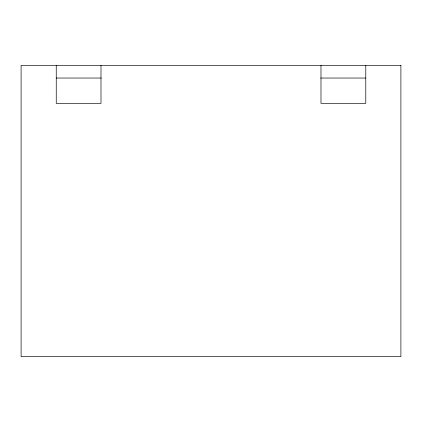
<?xml version="1.0" encoding="UTF-8"?>
<svg xmlns="http://www.w3.org/2000/svg" width="422" height="422" viewBox="0 0 422 422"><rect width="100%" height="100%" fill="white"/><g stroke="black" fill="none" stroke-linecap="round" stroke-linejoin="round"><path stroke-width="0.63" d="M56.247 78.038L101.301 78.038M320.699 78.038L365.779 78.038M365.779 65.373L365.779 103.364L320.984 103.364L320.984 65.373M100.99 65.373L100.99 103.364L56.247 103.364L56.247 65.373M400.9 65.373L21.1 65.373L21.1 356.627L400.9 356.627L400.9 65.373"/></g></svg>
